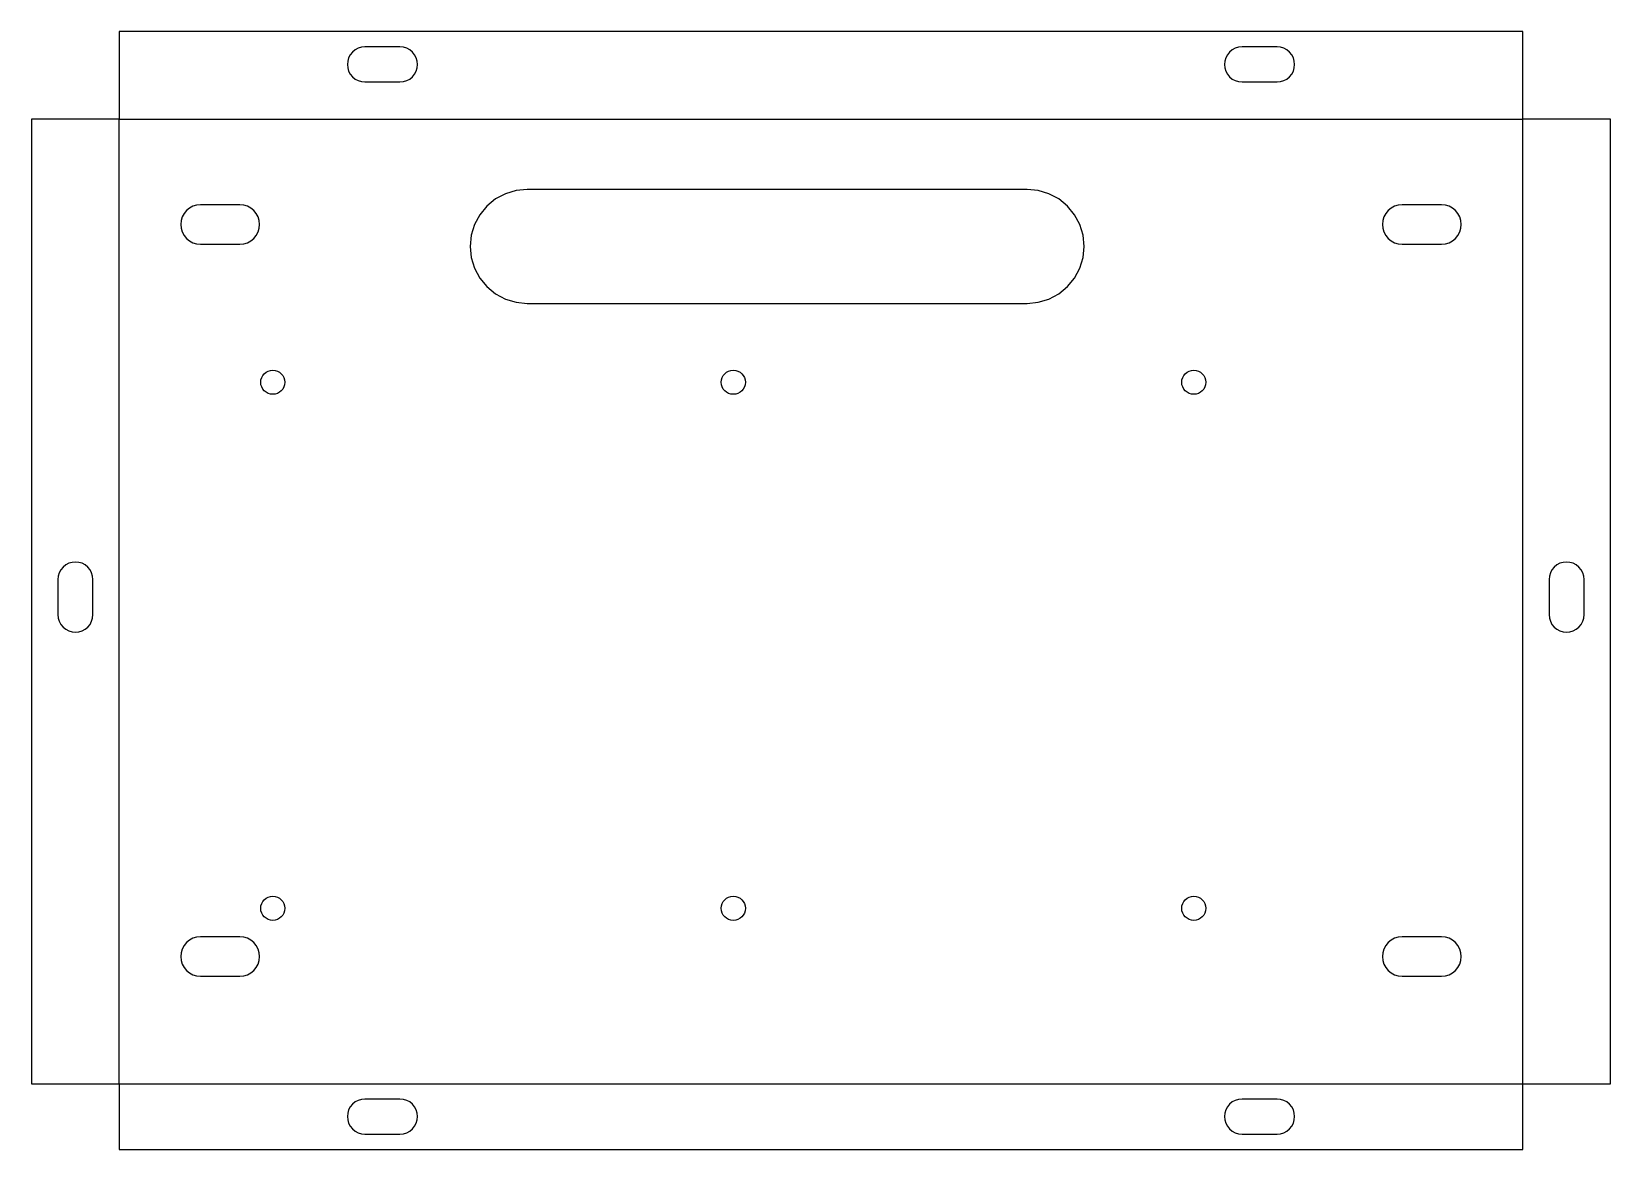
# Model space of a CAD drawing. Header units: millimetres. Extents: x 0 to 360, y 0 to 255.
import ezdxf

# ---------------------------------------------------------------- set-up
doc = ezdxf.new("R2010")
doc.units = ezdxf.units.MM

msp = doc.modelspace()

# ---------------------------------------------------------------- linework, layer by layer
at = {"layer": 'BEND'}
for p, q in [((20, 235), (340, 235)), ((20, 15), (20, 235)), ((340, 15), (340, 235)), ((20, 15), (340, 15))]:
    msp.add_line(p, q, dxfattribs=at)
at = {"layer": 'CUT'}
for p, q in [((340, 255), (20, 255)), ((20, 255), (20, 235)), ((340, 235), (340, 255)), ((72.3, 249.03), (72.08, 248.28)), ((72.67, 249.72), (72.3, 249.03)), ((73.17, 250.33), (72.67, 249.72)), ((73.78, 250.83), (73.17, 250.33)), ((74.47, 251.2), (73.78, 250.83)), ((75.22, 251.42), (74.47, 251.2)), ((76, 251.5), (75.22, 251.42)), ((84, 251.5), (76, 251.5)), ((84.78, 251.42), (84, 251.5)), ((85.53, 251.2), (84.78, 251.42)), ((86.22, 250.83), (85.53, 251.2)), ((86.83, 250.33), (86.22, 250.83)), ((87.33, 249.72), (86.83, 250.33)), ((87.7, 249.03), (87.33, 249.72)), ((87.92, 248.28), (87.7, 249.03)), ((272.3, 249.03), (272.08, 248.28)), ((272.67, 249.72), (272.3, 249.03)), ((273.17, 250.33), (272.67, 249.72)), ((273.78, 250.83), (273.17, 250.33)), ((274.47, 251.2), (273.78, 250.83)), ((275.22, 251.42), (274.47, 251.2)), ((276, 251.5), (275.22, 251.42)), ((284, 251.5), (276, 251.5)), ((284.78, 251.42), (284, 251.5)), ((285.53, 251.2), (284.78, 251.42)), ((286.22, 250.83), (285.53, 251.2)), ((286.83, 250.33), (286.22, 250.83)), ((287.33, 249.72), (286.83, 250.33)), ((287.7, 249.03), (287.33, 249.72)), ((287.92, 248.28), (287.7, 249.03)), ((72.08, 248.28), (72, 247.5)), ((72, 247.5), (72.08, 246.72)), ((72, 247.5), (72, 247.5)), ((72.08, 246.72), (72.3, 245.97)), ((72.3, 245.97), (72.67, 245.28)), ((72.67, 245.28), (73.17, 244.67)), ((86.83, 244.67), (87.33, 245.28)), ((87.33, 245.28), (87.7, 245.97)), ((87.7, 245.97), (87.92, 246.72)), ((88, 247.5), (87.92, 248.28)), ((87.92, 246.72), (88, 247.5)), ((88, 247.5), (88, 247.5)), ((272.08, 248.28), (272, 247.5)), ((272, 247.5), (272.08, 246.72)), ((272, 247.5), (272, 247.5)), ((272.08, 246.72), (272.3, 245.97)), ((272.3, 245.97), (272.67, 245.28)), ((272.67, 245.28), (273.17, 244.67)), ((286.83, 244.67), (287.33, 245.28)), ((287.33, 245.28), (287.7, 245.97)), ((287.7, 245.97), (287.92, 246.72)), ((288, 247.5), (287.92, 248.28)), ((287.92, 246.72), (288, 247.5)), ((288, 247.5), (288, 247.5)), ((73.17, 244.67), (73.78, 244.17)), ((73.78, 244.17), (74.47, 243.8)), ((74.47, 243.8), (75.22, 243.58)), ((75.22, 243.58), (76, 243.5)), ((76, 243.5), (84, 243.5)), ((84, 243.5), (84.78, 243.58)), ((84.78, 243.58), (85.53, 243.8)), ((85.53, 243.8), (86.22, 244.17)), ((86.22, 244.17), (86.83, 244.67)), ((273.17, 244.67), (273.78, 244.17)), ((273.78, 244.17), (274.47, 243.8)), ((274.47, 243.8), (275.22, 243.58)), ((275.22, 243.58), (276, 243.5)), ((276, 243.5), (284, 243.5)), ((284, 243.5), (284.78, 243.58)), ((284.78, 243.58), (285.53, 243.8)), ((285.53, 243.8), (286.22, 244.17)), ((286.22, 244.17), (286.83, 244.67)), ((20, 235), (0, 235)), ((0, 235), (0, 15)), ((360, 235), (340, 235)), ((360, 15), (360, 235)), ((105.78, 216.81), (103.81, 215.19)), ((108.03, 218.01), (105.78, 216.81)), ((110.46, 218.75), (108.03, 218.01)), ((113, 219), (110.46, 218.75)), ((227, 219), (113, 219)), ((229.54, 218.75), (227, 219)), ((231.97, 218.01), (229.54, 218.75)), ((234.22, 216.81), (231.97, 218.01)), ((236.19, 215.19), (234.22, 216.81)), ((34.34, 212.72), (34.09, 211.88)), ((34.76, 213.5), (34.34, 212.72)), ((35.32, 214.18), (34.76, 213.5)), ((36, 214.74), (35.32, 214.18)), ((36.78, 215.16), (36, 214.74)), ((37.62, 215.41), (36.78, 215.16)), ((38.5, 215.5), (37.62, 215.41)), ((47.5, 215.5), (38.5, 215.5)), ((48.38, 215.41), (47.5, 215.5)), ((49.22, 215.16), (48.38, 215.41)), ((50, 214.74), (49.22, 215.16)), ((50.68, 214.18), (50, 214.74)), ((51.24, 213.5), (50.68, 214.18)), ((51.66, 212.72), (51.24, 213.5)), ((51.91, 211.88), (51.66, 212.72)), ((102.19, 213.22), (100.99, 210.97)), ((103.81, 215.19), (102.19, 213.22)), ((237.81, 213.22), (236.19, 215.19)), ((239.01, 210.97), (237.81, 213.22)), ((308.34, 212.72), (308.09, 211.88)), ((308.76, 213.5), (308.34, 212.72)), ((309.32, 214.18), (308.76, 213.5)), ((310, 214.74), (309.32, 214.18)), ((310.78, 215.16), (310, 214.74)), ((311.62, 215.41), (310.78, 215.16)), ((312.5, 215.5), (311.62, 215.41)), ((321.5, 215.5), (312.5, 215.5)), ((322.38, 215.41), (321.5, 215.5)), ((323.22, 215.16), (322.38, 215.41)), ((324, 214.74), (323.22, 215.16)), ((324.68, 214.18), (324, 214.74)), ((325.24, 213.5), (324.68, 214.18)), ((325.66, 212.72), (325.24, 213.5)), ((325.91, 211.88), (325.66, 212.72)), ((34.09, 211.88), (34, 211)), ((34, 211), (34.09, 210.12)), ((34, 211), (34, 211)), ((34.09, 210.12), (34.34, 209.28)), ((34.34, 209.28), (34.76, 208.5)), ((51.24, 208.5), (51.66, 209.28)), ((51.66, 209.28), (51.91, 210.12)), ((52, 211), (51.91, 211.88)), ((51.91, 210.12), (52, 211)), ((52, 211), (52, 211)), ((100.99, 210.97), (100.25, 208.54)), ((239.75, 208.54), (239.01, 210.97)), ((308.09, 211.88), (308, 211)), ((308, 211), (308.09, 210.12)), ((308, 211), (308, 211)), ((308.09, 210.12), (308.34, 209.28)), ((308.34, 209.28), (308.76, 208.5)), ((325.24, 208.5), (325.66, 209.28)), ((325.66, 209.28), (325.91, 210.12)), ((326, 211), (325.91, 211.88)), ((325.91, 210.12), (326, 211)), ((326, 211), (326, 211)), ((34.76, 208.5), (35.32, 207.82)), ((35.32, 207.82), (36, 207.26)), ((36, 207.26), (36.78, 206.84)), ((36.78, 206.84), (37.62, 206.59)), ((37.62, 206.59), (38.5, 206.5)), ((38.5, 206.5), (47.5, 206.5)), ((47.5, 206.5), (48.38, 206.59)), ((48.38, 206.59), (49.22, 206.84)), ((49.22, 206.84), (50, 207.26)), ((50, 207.26), (50.68, 207.82)), ((50.68, 207.82), (51.24, 208.5)), ((100.25, 208.54), (100, 206)), ((100, 206), (100.25, 203.46)), ((100, 206), (100, 206)), ((240, 206), (239.75, 208.54)), ((239.75, 203.46), (240, 206)), ((240, 206), (240, 206)), ((308.76, 208.5), (309.32, 207.82)), ((309.32, 207.82), (310, 207.26)), ((310, 207.26), (310.78, 206.84)), ((310.78, 206.84), (311.62, 206.59)), ((311.62, 206.59), (312.5, 206.5)), ((312.5, 206.5), (321.5, 206.5)), ((321.5, 206.5), (322.38, 206.59)), ((322.38, 206.59), (323.22, 206.84)), ((323.22, 206.84), (324, 207.26)), ((324, 207.26), (324.68, 207.82)), ((324.68, 207.82), (325.24, 208.5)), ((100.25, 203.46), (100.99, 201.03)), ((239.01, 201.03), (239.75, 203.46)), ((100.99, 201.03), (102.19, 198.78)), ((102.19, 198.78), (103.81, 196.81)), ((236.19, 196.81), (237.81, 198.78)), ((237.81, 198.78), (239.01, 201.03)), ((103.81, 196.81), (105.78, 195.19)), ((105.78, 195.19), (108.03, 193.99)), ((231.97, 193.99), (234.22, 195.19)), ((234.22, 195.19), (236.19, 196.81)), ((108.03, 193.99), (110.46, 193.25)), ((110.46, 193.25), (113, 193)), ((113, 193), (227, 193)), ((227, 193), (229.54, 193.25)), ((229.54, 193.25), (231.97, 193.99)), ((7.78, 133.33), (7.17, 132.83)), ((8.47, 133.7), (7.78, 133.33)), ((9.22, 133.92), (8.47, 133.7)), ((10, 134), (9.22, 133.92)), ((10.78, 133.92), (10, 134)), ((10, 134), (10, 134)), ((11.53, 133.7), (10.78, 133.92)), ((12.22, 133.33), (11.53, 133.7)), ((12.83, 132.83), (12.22, 133.33)), ((347.78, 133.33), (347.17, 132.83)), ((348.47, 133.7), (347.78, 133.33)), ((349.22, 133.92), (348.47, 133.7)), ((350, 134), (349.22, 133.92)), ((350.78, 133.92), (350, 134)), ((350, 134), (350, 134)), ((351.53, 133.7), (350.78, 133.92)), ((352.22, 133.33), (351.53, 133.7)), ((352.83, 132.83), (352.22, 133.33)), ((6.08, 130.78), (6, 130)), ((6, 130), (6, 122)), ((6.3, 131.53), (6.08, 130.78)), ((6.67, 132.22), (6.3, 131.53)), ((7.17, 132.83), (6.67, 132.22)), ((13.33, 132.22), (12.83, 132.83)), ((13.7, 131.53), (13.33, 132.22)), ((13.92, 130.78), (13.7, 131.53)), ((14, 130), (13.92, 130.78)), ((14, 122), (14, 130)), ((346.08, 130.78), (346, 130)), ((346, 130), (346, 122)), ((346.3, 131.53), (346.08, 130.78)), ((346.67, 132.22), (346.3, 131.53)), ((347.17, 132.83), (346.67, 132.22)), ((353.33, 132.22), (352.83, 132.83)), ((353.7, 131.53), (353.33, 132.22)), ((353.92, 130.78), (353.7, 131.53)), ((354, 130), (353.92, 130.78)), ((354, 122), (354, 130)), ((6, 122), (6.08, 121.22)), ((6.08, 121.22), (6.3, 120.47)), ((6.3, 120.47), (6.67, 119.78)), ((6.67, 119.78), (7.17, 119.17)), ((7.17, 119.17), (7.78, 118.67)), ((12.22, 118.67), (12.83, 119.17)), ((12.83, 119.17), (13.33, 119.78)), ((13.33, 119.78), (13.7, 120.47)), ((13.7, 120.47), (13.92, 121.22)), ((13.92, 121.22), (14, 122)), ((346, 122), (346.08, 121.22)), ((346.08, 121.22), (346.3, 120.47)), ((346.3, 120.47), (346.67, 119.78)), ((346.67, 119.78), (347.17, 119.17)), ((347.17, 119.17), (347.78, 118.67)), ((352.22, 118.67), (352.83, 119.17)), ((352.83, 119.17), (353.33, 119.78)), ((353.33, 119.78), (353.7, 120.47)), ((353.7, 120.47), (353.92, 121.22)), ((353.92, 121.22), (354, 122)), ((7.78, 118.67), (8.47, 118.3)), ((8.47, 118.3), (9.22, 118.08)), ((9.22, 118.08), (10, 118)), ((10, 118), (10.78, 118.08)), ((10, 118), (10, 118)), ((10.78, 118.08), (11.53, 118.3)), ((11.53, 118.3), (12.22, 118.67)), ((347.78, 118.67), (348.47, 118.3)), ((348.47, 118.3), (349.22, 118.08)), ((349.22, 118.08), (350, 118)), ((350, 118), (350.78, 118.08)), ((350, 118), (350, 118)), ((350.78, 118.08), (351.53, 118.3)), ((351.53, 118.3), (352.22, 118.67)), ((35.32, 47.18), (34.76, 46.5)), ((36, 47.74), (35.32, 47.18)), ((36.78, 48.16), (36, 47.74)), ((37.62, 48.41), (36.78, 48.16)), ((38.5, 48.5), (37.62, 48.41)), ((47.5, 48.5), (38.5, 48.5)), ((48.38, 48.41), (47.5, 48.5)), ((49.22, 48.16), (48.38, 48.41)), ((50, 47.74), (49.22, 48.16)), ((50.68, 47.18), (50, 47.74)), ((51.24, 46.5), (50.68, 47.18)), ((309.32, 47.18), (308.76, 46.5)), ((310, 47.74), (309.32, 47.18)), ((310.78, 48.16), (310, 47.74)), ((311.62, 48.41), (310.78, 48.16)), ((312.5, 48.5), (311.62, 48.41)), ((321.5, 48.5), (312.5, 48.5)), ((322.38, 48.41), (321.5, 48.5)), ((323.22, 48.16), (322.38, 48.41)), ((324, 47.74), (323.22, 48.16)), ((324.68, 47.18), (324, 47.74)), ((325.24, 46.5), (324.68, 47.18)), ((34.09, 44.88), (34, 44)), ((34, 44), (34.09, 43.12)), ((34, 44), (34, 44)), ((34.34, 45.72), (34.09, 44.88)), ((34.76, 46.5), (34.34, 45.72)), ((51.66, 45.72), (51.24, 46.5)), ((51.91, 44.88), (51.66, 45.72)), ((52, 44), (51.91, 44.88)), ((51.91, 43.12), (52, 44)), ((52, 44), (52, 44)), ((308.09, 44.88), (308, 44)), ((308, 44), (308.09, 43.12)), ((308, 44), (308, 44)), ((308.34, 45.72), (308.09, 44.88)), ((308.76, 46.5), (308.34, 45.72)), ((325.66, 45.72), (325.24, 46.5)), ((325.91, 44.88), (325.66, 45.72)), ((326, 44), (325.91, 44.88)), ((325.91, 43.12), (326, 44)), ((326, 44), (326, 44)), ((34.09, 43.12), (34.34, 42.28)), ((34.34, 42.28), (34.76, 41.5)), ((34.76, 41.5), (35.32, 40.82)), ((35.32, 40.82), (36, 40.26)), ((36, 40.26), (36.78, 39.84)), ((36.78, 39.84), (37.62, 39.59)), ((48.38, 39.59), (49.22, 39.84)), ((49.22, 39.84), (50, 40.26)), ((50, 40.26), (50.68, 40.82)), ((50.68, 40.82), (51.24, 41.5)), ((51.24, 41.5), (51.66, 42.28)), ((51.66, 42.28), (51.91, 43.12)), ((308.09, 43.12), (308.34, 42.28)), ((308.34, 42.28), (308.76, 41.5)), ((308.76, 41.5), (309.32, 40.82)), ((309.32, 40.82), (310, 40.26)), ((310, 40.26), (310.78, 39.84)), ((310.78, 39.84), (311.62, 39.59)), ((322.38, 39.59), (323.22, 39.84)), ((323.22, 39.84), (324, 40.26)), ((324, 40.26), (324.68, 40.82)), ((324.68, 40.82), (325.24, 41.5)), ((325.24, 41.5), (325.66, 42.28)), ((325.66, 42.28), (325.91, 43.12)), ((37.62, 39.59), (38.5, 39.5)), ((38.5, 39.5), (47.5, 39.5)), ((47.5, 39.5), (48.38, 39.59)), ((311.62, 39.59), (312.5, 39.5)), ((312.5, 39.5), (321.5, 39.5)), ((321.5, 39.5), (322.38, 39.59)), ((0, 15), (20, 15)), ((20, 15), (20, 0)), ((340, 0), (340, 15)), ((340, 15), (360, 15)), ((73.78, 10.83), (73.17, 10.33)), ((74.47, 11.2), (73.78, 10.83)), ((75.22, 11.42), (74.47, 11.2)), ((76, 11.5), (75.22, 11.42)), ((84, 11.5), (76, 11.5)), ((84.78, 11.42), (84, 11.5)), ((85.53, 11.2), (84.78, 11.42)), ((86.22, 10.83), (85.53, 11.2)), ((86.83, 10.33), (86.22, 10.83)), ((273.78, 10.83), (273.17, 10.33)), ((274.47, 11.2), (273.78, 10.83)), ((275.22, 11.42), (274.47, 11.2)), ((276, 11.5), (275.22, 11.42)), ((284, 11.5), (276, 11.5)), ((284.78, 11.42), (284, 11.5)), ((285.53, 11.2), (284.78, 11.42)), ((286.22, 10.83), (285.53, 11.2)), ((286.83, 10.33), (286.22, 10.83)), ((72.08, 8.28), (72, 7.5)), ((72, 7.5), (72.08, 6.72)), ((72, 7.5), (72, 7.5)), ((72.3, 9.03), (72.08, 8.28)), ((72.67, 9.72), (72.3, 9.03)), ((73.17, 10.33), (72.67, 9.72)), ((87.33, 9.72), (86.83, 10.33)), ((87.7, 9.03), (87.33, 9.72)), ((87.92, 8.28), (87.7, 9.03)), ((88, 7.5), (87.92, 8.28)), ((87.92, 6.72), (88, 7.5)), ((88, 7.5), (88, 7.5)), ((272.08, 8.28), (272, 7.5)), ((272, 7.5), (272.08, 6.72)), ((272, 7.5), (272, 7.5)), ((272.3, 9.03), (272.08, 8.28)), ((272.67, 9.72), (272.3, 9.03)), ((273.17, 10.33), (272.67, 9.72)), ((287.33, 9.72), (286.83, 10.33)), ((287.7, 9.03), (287.33, 9.72)), ((287.92, 8.28), (287.7, 9.03)), ((288, 7.5), (287.92, 8.28)), ((287.92, 6.72), (288, 7.5)), ((288, 7.5), (288, 7.5)), ((72.08, 6.72), (72.3, 5.97)), ((72.3, 5.97), (72.67, 5.28)), ((72.67, 5.28), (73.17, 4.67)), ((73.17, 4.67), (73.78, 4.17)), ((73.78, 4.17), (74.47, 3.8)), ((74.47, 3.8), (75.22, 3.58)), ((84.78, 3.58), (85.53, 3.8)), ((85.53, 3.8), (86.22, 4.17)), ((86.22, 4.17), (86.83, 4.67)), ((86.83, 4.67), (87.33, 5.28)), ((87.33, 5.28), (87.7, 5.97)), ((87.7, 5.97), (87.92, 6.72)), ((272.08, 6.72), (272.3, 5.97)), ((272.3, 5.97), (272.67, 5.28)), ((272.67, 5.28), (273.17, 4.67)), ((273.17, 4.67), (273.78, 4.17)), ((273.78, 4.17), (274.47, 3.8)), ((274.47, 3.8), (275.22, 3.58)), ((284.78, 3.58), (285.53, 3.8)), ((285.53, 3.8), (286.22, 4.17)), ((286.22, 4.17), (286.83, 4.67)), ((286.83, 4.67), (287.33, 5.28)), ((287.33, 5.28), (287.7, 5.97)), ((287.7, 5.97), (287.92, 6.72)), ((20, 0), (340, 0)), ((75.22, 3.58), (76, 3.5)), ((76, 3.5), (84, 3.5)), ((84, 3.5), (84.78, 3.58)), ((275.22, 3.58), (276, 3.5)), ((276, 3.5), (284, 3.5)), ((284, 3.5), (284.78, 3.58))]:
    msp.add_line(p, q, dxfattribs=at)
for centre in [(55, 175), (160, 175), (265, 175), (55, 55), (160, 55), (265, 55)]:
    msp.add_circle(centre, 2.75, dxfattribs=at)

doc.saveas('drawing.dxf')
